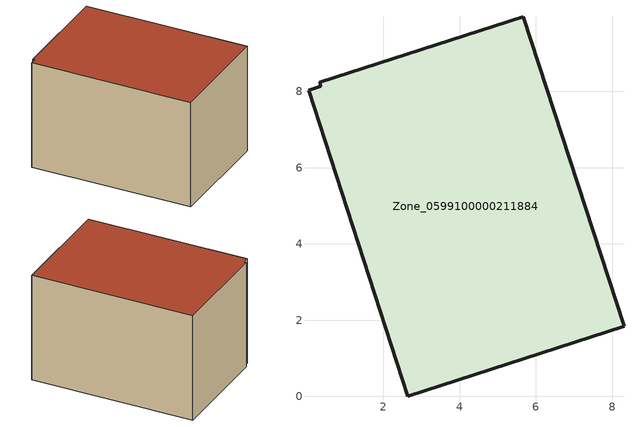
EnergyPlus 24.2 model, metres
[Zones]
Zone_0599100000211884
 floor ground (C_G): 0.03,8.03 0.36,8.13 0.33,8.24 5.67,9.96 8.31,1.84 2.64,0 z3.83
 wall outside (C_F): 8.31,1.84 5.67,9.96 0.33,8.24 0.36,8.13 0.03,8.03 2.64,0 8.31,1.84 z3.83:9.54
 roof outside (C_R): 0.36,8.13 0.03,8.03 2.64,0 8.31,1.84 5.67,9.96 0.33,8.24 z9.54
[BUILDING]
Pand.0599100000211884: North Axis=0; Terrain=City; Loads Convergence Tolerance Value=0.04; Temperature Convergence Tolerance Value=0.4; Solar Distribution=FullExterior; Maximum Number of Warmup Days=25; Minimum Number of Warmup Days=1
[Site:Location]
Rotterdam.The.Hague.AP_ZH_NLD Design_Conditions: Latitude=51.96; Longitude=4.45; Time Zone=1; Elevation=-4.5
[SITE:GROUNDTEMPERATURE:BUILDINGSURFACE]
18, 18, 18, 18, 18, 18, 18, 18, 18, 18, 18, 18
[MATERIAL] Thermal Absorptance=0.9; Solar Absorptance=0.7; Visible Absorptance=0.7
Name | Roughness | Thickness | Conductivity | Density | Specific Heat
G.TI.1946-1964 | MediumSmooth | 0.15 | 1 | 540 | 1210
F.TI.1946-1964 | Rough | 0.3 | 0.857143 | 1920 | 840
R.TI.1946-1964 | MediumRough | 0.2 | 0.277778 | 1500 | 1000
[CONSTRUCTION]
C_G: G.TI.1946-1964
C_F: F.TI.1946-1964
C_R: R.TI.1946-1964
[ZONE]
Zone_0599100000211884: Type=1; Multiplier=1; Ceiling Height=Autocalculate; Volume=Autocalculate; Floor Area=autocalculate; Part of Total Floor Area=Yes
[ZONEINFILTRATION:DESIGNFLOWRATE]
Infil_Zone_0599100000211884: Zone or ZoneList or Space or SpaceList=Zone_0599100000211884; Schedule=AlwaysOn; Design Flow Rate Calculation Method=Flow/Area; Flow Rate per Floor Area=0.003; Constant Term Coefficient=1; Temperature Term Coefficient=0; Velocity Term Coefficient=0; Velocity Squared Term Coefficient=0
[HVACTEMPLATE:ZONE:IDEALLOADSAIRSYSTEM]
Zone_0599100000211884: Maximum Heating Supply Air Temperature=50; Minimum Cooling Supply Air Temperature=13; Maximum Heating Supply Air Humidity Ratio=0.0156; Minimum Cooling Supply Air Humidity Ratio=0.0077; Heating Limit=NoLimit; Cooling Limit=NoLimit; Dehumidification Control Type=ConstantSensibleHeatRatio; Cooling Sensible Heat Ratio=0.7; Dehumidification Setpoint=60; Humidification Control Type=None; Humidification Setpoint=30; Outdoor Air Method=None; Outdoor Air Flow Rate per Person=0.00944; Outdoor Air Flow Rate per Zone Floor Area=0; Outdoor Air Flow Rate per Zone=0; Demand Controlled Ventilation Type=None; Outdoor Air Economizer Type=NoEconomizer; Heat Recovery Type=None; Sensible Heat Recovery Effectiveness=0.7; Latent Heat Recovery Effectiveness=0.65
[ZONECONTROL:THERMOSTAT]
ThermostatControl_Zone_0599100000211884: Zone or ZoneList=Zone_0599100000211884; Control Type Schedule=DualSetpointControlType; Control 1=Thermostat_Zone_0599100000211884; Temperature Difference Between Cutout And Setpoint=0
[THERMOSTATSETPOINT:DUALSETPOINT]
Thermostat_Zone_0599100000211884: Heating Setpoint Temperature Schedule=HeatingSetpoint_Zone_0599100000211884; Cooling Setpoint Temperature Schedule=CoolingSetpoint_Zone_0599100000211884
[SCHEDULE:COMPACT]
HeatingSetpoint_Zone_0599100000211884: Through: 12/31, For: AllDays, Until: 24:00, 21
CoolingSetpoint_Zone_0599100000211884: Through: 12/31, For: AllDays, Until: 24:00, 24
DualSetpointControlType: Through: 12/31, For: AllDays, Until: 24:00, 4
AlwaysOn: Through: 12/31, For: AllDays, Until: 24:00, 1
